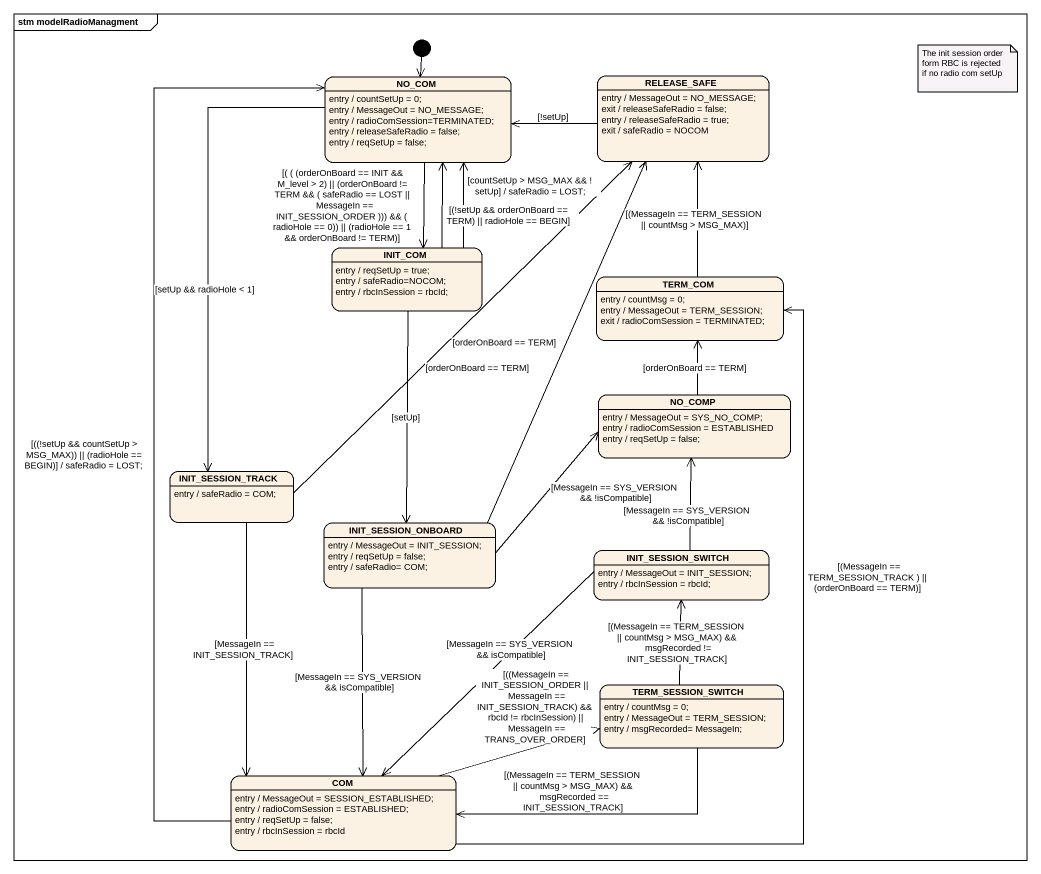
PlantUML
@startuml
mainframe stm modelRadioManagment
hide empty description
state NO_COM #FCF2E3
NO_COM : entry / countSetUp = 0;
NO_COM : entry / MessageOut = NO_MESSAGE;
NO_COM : entry / radioComSession=TERMINATED;
NO_COM : entry / releaseSafeRadio = false;
NO_COM : entry / reqSetUp = false;
state RELEASE_SAFE #FCF2E3
RELEASE_SAFE : entry / MessageOut = NO_MESSAGE;
RELEASE_SAFE : exit / releaseSafeRadio = false;
RELEASE_SAFE : entry / releaseSafeRadio = true;
RELEASE_SAFE : exit / safeRadio = NOCOM
state INIT_COM #FCF2E3
INIT_COM : entry / reqSetUp = true;
INIT_COM : entry / safeRadio=NOCOM;
INIT_COM : entry / rbcInSession = rbcId;
state TERM_COM #FCF2E3
TERM_COM : entry / countMsg = 0;
TERM_COM : entry / MessageOut = TERM_SESSION;
TERM_COM : exit / radioComSession = TERMINATED;
state NO_COMP #FCF2E3
NO_COMP : entry / MessageOut = SYS_NO_COMP;
NO_COMP : entry / radioComSession = ESTABLISHED
NO_COMP : entry / reqSetUp = false;
state INIT_SESSION_TRACK #FCF2E3
INIT_SESSION_TRACK : entry / safeRadio = COM;
state INIT_SESSION_ONBOARD #FCF2E3
INIT_SESSION_ONBOARD : entry / MessageOut = INIT_SESSION;
INIT_SESSION_ONBOARD : entry / reqSetUp = false;
INIT_SESSION_ONBOARD : entry / safeRadio= COM;
state INIT_SESSION_SWITCH #FCF2E3
INIT_SESSION_SWITCH : entry / MessageOut = INIT_SESSION;
INIT_SESSION_SWITCH : entry / rbcInSession = rbcId;
state TERM_SESSION_SWITCH #FCF2E3
TERM_SESSION_SWITCH : entry / countMsg = 0;
TERM_SESSION_SWITCH : entry / MessageOut = TERM_SESSION;
TERM_SESSION_SWITCH : entry / msgRecorded= MessageIn;
state COM #FCF2E3
COM : entry / MessageOut = SESSION_ESTABLISHED;
COM : entry / radioComSession = ESTABLISHED;
COM : entry / reqSetUp = false;
COM : entry / rbcInSession = rbcId
[*] --> NO_COM
NO_COM --> INIT_COM : [( ( (orderOnBoard == INIT && M_level > 2) || (orderOnBoard != TERM && ( safeRadio == LOST || MessageIn == INIT_SESSION_ORDER ))) && ( radioHole == 0)) || (radioHole == 1 && orderOnBoard != TERM)]
NO_COM --> INIT_SESSION_TRACK : [setUp && radioHole < 1]
RELEASE_SAFE -left-> NO_COM : [!setUp]
INIT_COM -up-> NO_COM : [countSetUp > MSG_MAX && ! setUp] / safeRadio = LOST;
INIT_COM -up-> NO_COM : [(!setUp && orderOnBoard == TERM) || radioHole == BEGIN]
INIT_COM --> INIT_SESSION_ONBOARD : [setUp]
TERM_COM -up-> RELEASE_SAFE : [(MessageIn == TERM_SESSION || countMsg > MSG_MAX)]
NO_COMP -up-> TERM_COM : [orderOnBoard == TERM]
INIT_SESSION_TRACK -up-> RELEASE_SAFE : [orderOnBoard == TERM]
INIT_SESSION_TRACK --> COM : [MessageIn == INIT_SESSION_TRACK]
INIT_SESSION_ONBOARD -up-> RELEASE_SAFE : [orderOnBoard == TERM]
INIT_SESSION_ONBOARD -right-> NO_COMP : [MessageIn == SYS_VERSION && !isCompatible]
INIT_SESSION_ONBOARD --> COM : [MessageIn == SYS_VERSION && isCompatible]
INIT_SESSION_SWITCH -up-> NO_COMP : [MessageIn == SYS_VERSION && !isCompatible]
INIT_SESSION_SWITCH --> COM : [MessageIn == SYS_VERSION && isCompatible]
TERM_SESSION_SWITCH -up-> INIT_SESSION_SWITCH : [(MessageIn == TERM_SESSION || countMsg > MSG_MAX) && msgRecorded != INIT_SESSION_TRACK]
TERM_SESSION_SWITCH -left-> COM : [(MessageIn == TERM_SESSION || countMsg > MSG_MAX) && msgRecorded == INIT_SESSION_TRACK]
COM -up-> NO_COM : [((!setUp && countSetUp > MSG_MAX)) || (radioHole == BEGIN)] / safeRadio = LOST;
COM -up-> TERM_COM : [(MessageIn == TERM_SESSION_TRACK ) || (orderOnBoard == TERM)]
COM -right-> TERM_SESSION_SWITCH : [((MessageIn == INIT_SESSION_ORDER || MessageIn == INIT_SESSION_TRACK) && rbcId != rbcInSession) || MessageIn == TRANS_OVER_ORDER]
note as N1
  The init session order form RBC is rejected if no radio com setUp
end note
@enduml
